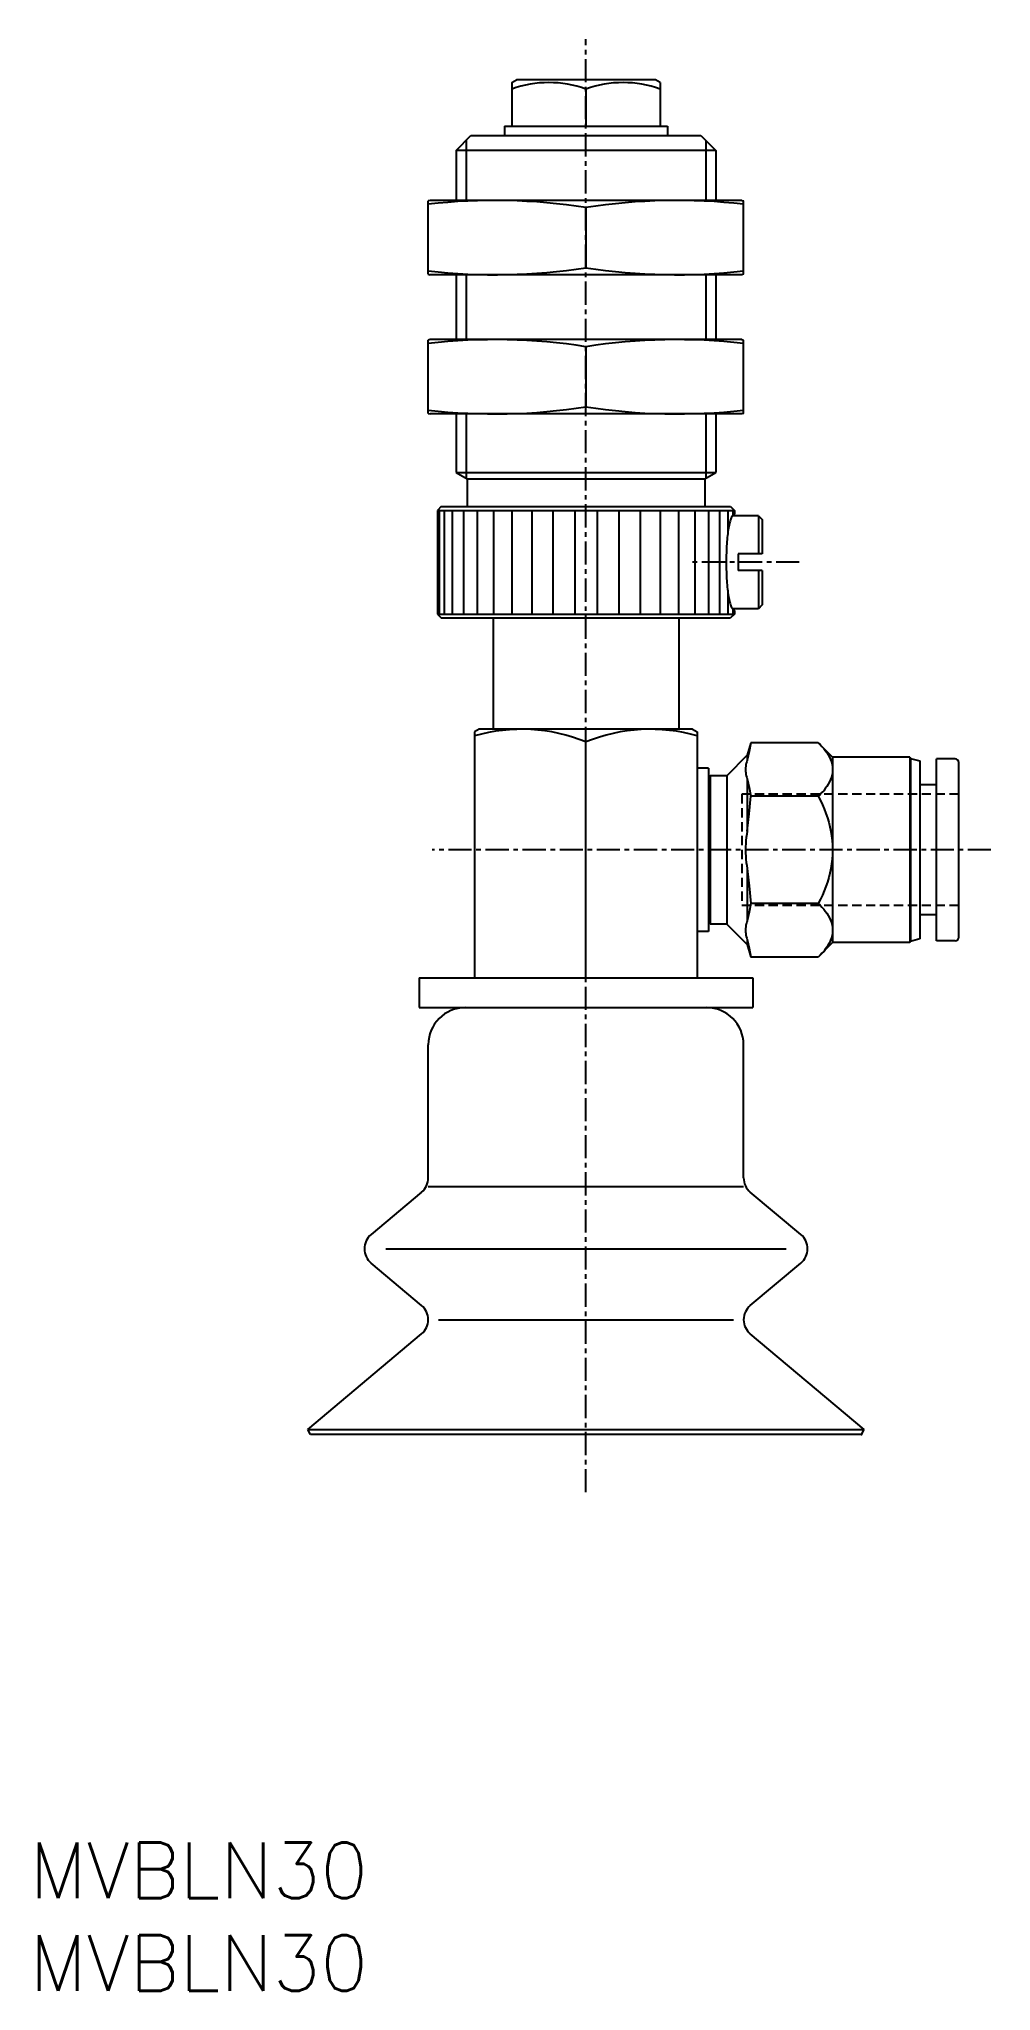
# Model space of a CAD drawing. Extents: x 1 to 52, y 0 to 105.
import ezdxf

# ---------------------------------------------------------------- set-up
doc = ezdxf.new("R2010")
doc.units = 0
doc.linetypes.add('CENTER', pattern=[2, 1.25, -0.25, 0.25, -0.25])
doc.linetypes.add('DASHED', pattern=[0.75, 0.5, -0.25])
doc.layers.get('0').update_dxf_attribs({"linetype": 'CONTINUOUS'})
doc.layers.add('CENTER', color=1, linetype='CENTER')
doc.styles.get("Standard").update_dxf_attribs({"font": 'txt.shx'})

# ---------------------------------------------------------------- blocks, each defined once
blk = doc.blocks.new('*U11')
at = {"color": 7, "linetype": 'CONTINUOUS'}
blk.add_text('MVBLN30', height=3, dxfattribs=at).set_placement((0, 0))
blk = doc.blocks.new('*U12')
at = {"color": 7, "linetype": 'CONTINUOUS'}
blk.add_text('MVBLN30', height=3, dxfattribs=at).set_placement((0, 5))

msp = doc.modelspace()

# ---------------------------------------------------------------- linework, layer by layer
at = {"color": 7, "linetype": 'CONTINUOUS'}
for p, q in [((26.000005, 102.85566), (26.24999, 102.99999)), ((26.000015, 102.85566), (26.000015, 100.49999)), ((33.75003, 102.99999), (26.24999, 102.99999)), ((30.000015, 102.49839), (30.000015, 100.49999)), ((34.000005, 102.85566), (33.75003, 102.99999)), ((34.000015, 102.85566), (34.000015, 100.49999)), ((23.000015, 99.20001), (23.799995, 99.99999)), ((23.799995, 99.99999), (36.200005, 99.99999)), ((25.600025, 100.49999), (25.600025, 99.99999)), ((25.600025, 100.49999), (34.400005, 100.49999)), ((34.400005, 100.49999), (34.400005, 99.99999)), ((36.200005, 99.99999), (37.000005, 99.19999)), ((36.999995, 99.19998), (22.999995, 99.19998)), ((23.000015, 99.19999), (23.000015, 96.49999)), ((23.541515, 99.74149), (23.541515, 96.49999)), ((36.458515, 99.74149), (36.458515, 96.49999)), ((37.000015, 99.19999), (37.000015, 96.49999)), ((21.500015, 92.52679), (21.500015, 96.4732)), ((21.600005, 96.49998), (21.500025, 96.47319)), ((38.400005, 96.49999), (21.600025, 96.49999)), ((30.000015, 96.12086), (30.000015, 92.87913)), ((38.400005, 96.50002), (38.500015, 96.47321)), ((38.500015, 92.52679), (38.500015, 96.4732)), ((21.499995, 92.52679), (21.600015, 92.49999)), ((38.400005, 92.49999), (21.600025, 92.49999)), ((23.000015, 92.49999), (23.000015, 89)), ((23.541515, 92.49999), (23.541515, 89)), ((36.458515, 92.49999), (36.458515, 89)), ((37.000015, 92.49999), (37.000015, 89)), ((38.500005, 92.52679), (38.400025, 92.5)), ((21.600015, 89), (21.499995, 88.9732)), ((21.500015, 85.02679), (21.500015, 88.97321)), ((38.400005, 89), (21.600025, 89)), ((30.000015, 88.62086), (30.000015, 85.37914)), ((38.400015, 89.00001), (38.500005, 88.97322)), ((38.500015, 85.02679), (38.500015, 88.97321)), ((21.499985, 85.02679), (21.600005, 84.99999)), ((38.400005, 85), (21.600025, 85)), ((23.000015, 85), (23.000015, 81.84642)), ((23.541515, 85), (23.541515, 81.53378)), ((36.458515, 85), (36.458515, 81.53378)), ((37.000015, 85), (37.000015, 81.84642)), ((38.500025, 85.02679), (38.400005, 84.99999)), ((22.999995, 81.84641), (23.600015, 81.49999)), ((23.000015, 81.84641), (37.000015, 81.84641)), ((23.600025, 81.5), (36.400005, 81.5)), ((23.600025, 81.5), (23.600025, 80)), ((36.400005, 81.5), (36.400005, 80)), ((36.400025, 81.5), (37.000015, 81.84641)), ((22.200015, 79.99999), (22.000025, 79.79999)), ((22.200025, 80), (37.800005, 80)), ((37.800005, 79.99998), (38.000005, 79.79999)), ((22.000015, 79.8), (22.000015, 74.2)), ((22.000015, 79.8), (38.000015, 79.8)), ((22.089375, 79.8), (22.089375, 74.2)), ((22.355425, 79.8), (22.355425, 74.2)), ((22.792255, 79.8), (22.792255, 74.2)), ((23.390095, 79.8), (23.390095, 74.2)), ((24.135605, 79.8), (24.135605, 74.2)), ((25.012095, 79.8), (25.012095, 74.2)), ((26.000015, 79.8), (26.000015, 74.2)), ((27.077285, 79.8), (27.077285, 74.2)), ((28.219835, 79.8), (28.219835, 74.2)), ((29.402175, 79.8), (29.402175, 74.2)), ((30.597855, 79.8), (30.597855, 74.2)), ((31.780195, 79.8), (31.780195, 74.2)), ((32.922745, 79.8), (32.922745, 74.2)), ((34.000015, 79.8), (34.000015, 74.2)), ((34.987935, 79.8), (34.987935, 74.2)), ((35.864425, 79.8), (35.864425, 74.2)), ((36.609905, 79.8), (36.609905, 74.2)), ((37.207745, 79.8), (37.207745, 74.2)), ((37.644575, 79.8), (37.644575, 78.49413)), ((39.300005, 79.5), (37.880725, 79.5)), ((37.910655, 79.8), (37.910655, 79.54437)), ((38.000015, 79.8), (38.000015, 79.60001)), ((39.300005, 79.5), (39.300005, 77.45)), ((39.300015, 79.49999), (39.500015, 79.3)), ((39.500015, 79.3), (39.500015, 77.45)), ((39.500015, 77.45), (38.199995, 77.45)), ((38.199995, 77.45), (38.199995, 76.55)), ((39.500015, 76.55), (38.199995, 76.55)), ((39.300005, 76.55), (39.300005, 74.5)), ((39.500015, 76.55), (39.500015, 74.7)), ((37.644575, 75.50589), (37.644575, 74.2)), ((39.500015, 74.7), (39.300015, 74.50001)), ((21.999995, 74.2), (22.200005, 73.99999)), ((22.000015, 74.2), (38.000015, 74.2)), ((22.200025, 74), (37.800005, 74)), ((25.000015, 74), (25.000015, 68)), ((35.000015, 74), (35.000015, 68)), ((38.000015, 74.2), (37.800015, 74.00001)), ((39.300005, 74.5), (37.880725, 74.5)), ((37.910655, 74.45563), (37.910655, 74.2)), ((38.000015, 74.39999), (38.000015, 74.2)), ((24.000015, 67.85567), (24.000015, 54.600006)), ((24.250015, 68), (24.000025, 67.85567)), ((35.750015, 68), (24.250015, 68)), ((35.750025, 67.99999), (36.000015, 67.85566)), ((36.000015, 67.85567), (36.000015, 54.600006)), ((30.000015, 54.600006), (30.000015, 67.31976)), ((38.700025, 66.6), (37.600005, 65.49998)), ((38.880475, 67.2735), (38.700005, 66.59999)), ((38.700025, 66.60001), (38.700025, 66.33263)), ((42.526495, 67.27351), (38.880475, 67.27351)), ((42.526515, 67.2735), (43.300025, 66.49999)), ((43.299995, 66.5), (43.299995, 56.5)), ((47.461895, 66.5), (43.299995, 66.5)), ((47.461895, 66.5), (47.500015, 66.43397)), ((47.461895, 66.5), (47.461895, 56.5)), ((47.500005, 66.43398), (47.500005, 56.566025)), ((47.500025, 66.43397), (48.000025, 66.3)), ((48.000005, 66.3), (48.000005, 56.699997)), ((48.900035, 56.600006), (48.900035, 66.40001)), ((49.900015, 66.40001), (48.900035, 66.40001)), ((36.600015, 65.90001), (36.000015, 65.90001)), ((36.600015, 65.90001), (36.600015, 57.100006)), ((36.700015, 65.5), (36.600015, 65.4)), ((37.600015, 65.5), (36.700025, 65.5)), ((36.700025, 65.5), (36.700025, 57.5)), ((37.600015, 65.5), (37.600015, 57.5)), ((38.700025, 65.32764), (38.700025, 62.50499)), ((50.100015, 56.800006), (50.100015, 66.20001)), ((42.526495, 64.38675), (38.880475, 64.38675)), ((48.900035, 65), (48.000005, 65)), ((38.700025, 60.49501), (38.700025, 57.672363)), ((42.526495, 58.613251), (38.880475, 58.613251)), ((48.900035, 58), (48.000005, 58)), ((36.600015, 57.100006), (36.000015, 57.100006)), ((36.700005, 57.499989), (36.600005, 57.599987)), ((37.600015, 57.5), (36.700025, 57.5)), ((37.600015, 57.500008), (38.700015, 56.400009)), ((38.700025, 56.667389), (38.700025, 56.400009)), ((38.700025, 56.399996), (38.880485, 55.726503)), ((43.300015, 56.499996), (42.526505, 55.72649)), ((47.461895, 56.5), (43.299995, 56.5)), ((47.500015, 56.566013), (47.461905, 56.499992)), ((48.000025, 56.700003), (47.500025, 56.566027)), ((49.900015, 56.600006), (48.900035, 56.600006)), ((42.526495, 55.726501), (38.880475, 55.726501)), ((21.000015, 54.600006), (21.000015, 53)), ((21.000015, 54.600006), (39.000015, 54.600006)), ((39.000015, 54.600006), (39.000015, 53)), ((21.000015, 53), (39.000015, 53)), ((21.500015, 43.822708), (21.500015, 51)), ((38.500015, 43.822708), (38.500015, 51)), ((21.500015, 43.3564), (38.500015, 43.3564)), ((21.142795, 43.056649), (18.412935, 40.766032)), ((41.587065, 40.766052), (38.857215, 43.05667)), ((19.211305, 40), (40.788715, 40)), ((21.140905, 36.944932), (18.412955, 39.23396)), ((38.859095, 36.944911), (41.587075, 39.233954)), ((22.053845, 36.178879), (37.946165, 36.178879)), ((15.000015, 30.260002), (21.140915, 35.412819)), ((45.000015, 30.260002), (38.859105, 35.412836)), ((15.150125, 30.000003), (15.000015, 30.260002)), ((15.000015, 30.260002), (45.000015, 30.260002)), ((44.849885, 30), (15.150115, 30)), ((44.849885, 30.000005), (45.000015, 30.260002))]:
    msp.add_line(p, q, dxfattribs=at)
at = {"color": 3, "linetype": 'DASHED'}
for p, q in [((38.400035, 64.5), (38.400035, 58.5)), ((50.100015, 64.5), (38.400035, 64.5)), ((50.100015, 58.5), (38.400035, 58.5))]:
    msp.add_line(p, q, dxfattribs=at)
at = {"color": 7, "linetype": 'CONTINUOUS'}
for points in [[(38.000015, 79.6, 0.04912685), (37.915285, 79.55004, 0.04912685), (37.833825, 79.40209, 0.04912685), (37.758735, 79.16182, 0.04912685), (37.692925, 78.83848, 0.04912685), (37.638915, 78.44448, 0.04912685), (37.598785, 77.99498, 0.04912685), (37.574075, 77.50723, 0.04912685), (37.565725, 77, 0.04912685), (37.574075, 76.49277, 0.04912685), (37.598785, 76.00502, 0.04912685), (37.638915, 75.55552, 0.04912685), (37.692925, 75.16152, 0.04912685), (37.758735, 74.83818, 0.04912685), (37.833825, 74.59791, 0.04912685), (37.915285, 74.44996, 0.04912685), (38.000015, 74.4, -1)], [(38.700025, 66.33263, 0.060455023), (38.611935, 66.00174, 0.069417743), (38.611905, 65.6587, 0.060488887), (38.700025, 65.32764)], [(42.526495, 67.27351, -0.10330476), (43.182145, 66.37415, -0.21660952), (43.182185, 65.2862, -0.10332424), (42.526495, 64.38675)], [(42.526495, 64.38675, -0.076015987), (43.203945, 62.5001, -0.096021659), (43.204025, 60.50033, -0.076035108), (42.526495, 58.613251)], [(38.700025, 62.50499, 0.03237603), (38.611355, 61.83728, 0.033600839), (38.611345, 61.16286, 0.032382633), (38.700025, 60.49501)], [(42.526495, 58.613251, -0.10330441), (43.182145, 57.713892, -0.21660915), (43.182185, 56.625958, -0.10332459), (42.526495, 55.726501)], [(38.700025, 57.672363, 0.060455458), (38.611935, 57.341478, 0.06941697), (38.611905, 56.998459, 0.060489383), (38.700025, 56.667389)]]:
    msp.add_lwpolyline(points, format="xyb", dxfattribs=at)
for points in [[(38.880475, 67.27351), (38.790245, 66.80307), (38.700025, 66.33263)], [(38.700025, 65.32764), (38.790245, 64.85719), (38.880475, 64.38675)], [(38.700025, 62.50499), (38.790245, 63.44587), (38.880475, 64.38675)], [(38.700025, 60.49501), (38.790245, 59.55413), (38.880475, 58.613251)], [(38.880475, 58.613251), (38.790245, 58.142807), (38.700025, 57.672363)], [(38.700025, 56.667389), (38.790245, 56.196945), (38.880475, 55.726501)]]:
    msp.add_lwpolyline(points, dxfattribs=at)
for centre, radius, start, end in [((28.000015, 97.07894), 5.776709, 69.743833, 110.25617), ((32.000015, 97.07894), 5.776709, 69.743834, 110.25617), ((25.092545, 64.54962), 31.950384, 81.164573, 96.456026), ((34.907485, 64.54962), 31.950384, 83.543979, 98.835432), ((25.092545, 124.45039), 31.950384, 263.54397, 278.83543), ((34.907485, 124.45039), 31.950384, 261.16457, 276.45603), ((25.092545, 57.049622), 31.950384, 81.164572, 96.456027), ((34.907485, 57.049622), 31.950384, 83.543978, 98.835433), ((25.092545, 116.95039), 31.950384, 263.54397, 278.83543), ((34.907485, 116.95039), 31.950384, 261.16457, 276.45603), ((26.535905, 58.839417), 9.160586, 67.780687, 106.07092), ((33.464125, 58.839417), 9.160586, 73.929074, 112.21931), ((49.900015, 66.20001), 0.2, 0, 90), ((49.900015, 56.800006), 0.2, 270, 0), ((23.500015, 51), 2, 90, 180), ((36.500015, 51), 2, 0, 90), ((20.500015, 43.822708), 1, 310.00001, 0), ((39.500015, 43.822708), 1, 180, 229.99999), ((19.055745, 40), 1, 130.00001, 229.99999), ((40.944285, 40), 1, 310.00001, 49.999992), ((20.498125, 36.178879), 1, 310.00001, 49.999992), ((39.501895, 36.178879), 1, 130.00001, 229.99999)]:
    msp.add_arc(centre, radius, start, end, dxfattribs=at)
msp.add_point((44.849885, 30), dxfattribs=at)
at = {"layer": 'CENTER', "color": 1, "linetype": 'CENTER'}
for p, q in [((30.000015, 26.876335), (30.000015, 105.20226)), ((41.500015, 77), (35.565715, 77)), ((51.835005, 61.5), (21.717475, 61.5))]:
    msp.add_line(p, q, dxfattribs=at)

# ---------------------------------------------------------------- block references
at = {"color": 7, "linetype": 'CONTINUOUS'}
for name in ['*U12', '*U11']:
    msp.add_blockref(name, (0, 0), dxfattribs=at)

doc.saveas('drawing.dxf')
